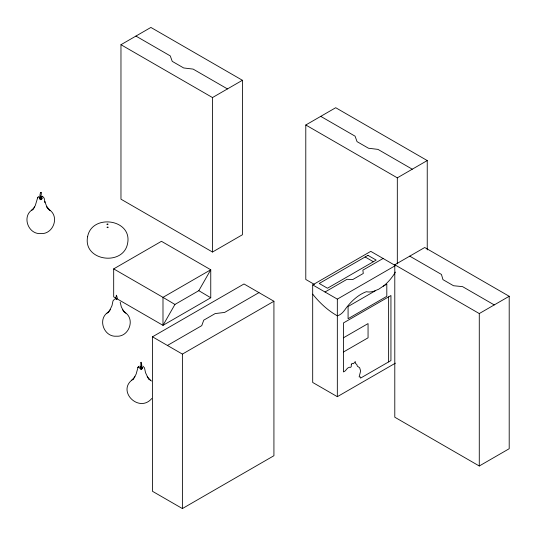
<?xml version="1.0" encoding="UTF-8"?>
<svg xmlns="http://www.w3.org/2000/svg" width="536" height="536" viewBox="0 0 536 536"><rect width="100%" height="100%" fill="white"/><g stroke="black" fill="none" stroke-linecap="round" stroke-linejoin="round"><path stroke-width="0.8" d="M39.57 198.287L39.691 197.737A3.109 1.796 0 0 1 40.749 196.833C43.114 187.044 37.54 196.022 41.44 197.215A3.109 1.796 0 0 1 41.935 198.796L40.883 199.707A3.109 1.796 0 0 1 39.57 198.287L40.796 197.905M140.841 362.336L140.841 366.403L141.765 366.925A3.109 1.796 0 0 1 142.268 368.507L141.209 369.411A3.109 1.796 0 0 1 139.903 367.998L140.023 367.448A3.109 1.796 0 0 1 141.082 366.544C142.931 365.592 140.358 361.86 141.29 362.269M40.515 192.665L40.991 192.625M40.508 196.692L40.991 196.692M116.198 295.262C119.521 300.053 113.485 301.567 116.681 295.262M116.198 299.329L116.681 299.329M140.847 366.436L141.323 366.403M37.708 197.576L35.282 205.556L33.922 207.941L31.323 210.588M138.033 367.287L136.164 374.007L134.255 377.652M174.93 304.455L162.991 297.353L210.755 269.769L198.816 290.666L174.93 304.455L162.991 325.345L113.686 296.877L113.686 268.884L161.45 241.307L210.755 269.769L210.755 297.768L162.991 325.345L162.991 297.353L113.686 268.884M109.612 310.579L111.984 305.647L113.009 300.85L114.63 299.048M37.822 197.409L39.47 196.169M37.487 197.878L38.023 197.134M33.118 209.06L34.632 206.956M108.808 311.697L110.316 309.594M138.154 367.12L139.273 366.115M137.819 367.589L138.348 366.845M133.451 378.771L134.958 376.667M109.599 310.599L107.012 313.225M134.241 377.672L131.655 380.299M151.768 398.536C138.844 413.692 115.803 390.369 133.384 378.999L132.573 379.595M32.24 209.884L33.051 209.288C21.34 215.566 27.919 234.607 40.749 233.562C53.587 234.607 60.159 215.566 48.448 209.288L49.258 209.884M107.93 312.528L108.741 311.925C97.029 318.203 103.602 337.245 116.439 336.199C129.27 337.245 135.843 318.203 124.131 311.925L124.942 312.528M120.969 44.709L150.891 27.437L242.419 80.279L242.419 234.748L212.497 252.027L120.969 199.184L120.969 44.709L212.497 97.559L242.419 80.279M314.438 284.455L305.788 279.464L305.788 124.995L335.71 107.716L427.239 160.559L427.239 249.903M305.788 124.995L397.317 177.838L427.239 160.559M152.472 336.816L244.001 283.973L273.923 301.252L273.923 455.721L182.394 508.563L152.472 491.291L152.472 336.816L182.394 354.095L273.923 301.252M167.433 345.459L201.757 325.64L203.74 320.18L215.177 313.573L224.638 312.428L258.962 292.616M312.689 284.897L370.778 251.357L395.421 265.588L337.332 299.122L312.689 284.897L312.689 382.456L337.332 396.68L395.421 363.147M325.01 292.006L347.013 279.303L352.735 279.558L363.294 273.461L362.859 270.157L383.099 258.473M394.791 264.777L424.713 247.505L509.2 296.281L509.2 448.719L479.278 465.998L394.791 417.216L394.791 264.777L479.278 313.56L509.2 296.281M375.508 290.673L348.085 306.505L348.085 318.699L386.811 296.341L386.811 284.147L383.22 286.217M343.415 337.814L368.058 323.583L368.058 337.814L343.415 352.038M39.691 197.737L40.77 197.188M39.939 199.084L40.83 198.628M140.023 367.448L141.095 366.899M140.264 368.795L141.162 368.339M139.903 367.998L141.129 367.616M107.448 226.996C105.94 227.519 108.821 228.142 108.051 227.09M141.082 366.544L141.209 369.411M40.756 197.007L41.44 197.215M141.089 366.718L141.765 366.925M40.783 197.55L42.009 197.972M141.115 367.26L142.341 367.683M42.029 196.169L42.558 196.404M40.85 198.983L41.533 199.298M141.176 368.694L141.859 369.009M40.816 198.266L41.935 198.796M141.149 367.977L142.268 368.507M320.749 116.359L355.073 136.171L357.05 141.638L368.493 148.238L377.954 149.383L412.278 169.202M135.93 36.073L170.254 55.891L172.237 61.352L183.674 67.958L193.134 69.104L227.458 88.916M409.752 256.141L441.436 274.432L442.971 279.645L453.536 285.742L462.555 286.626L494.239 304.924M365.137 256.978L373.371 261.729M198.816 290.666L210.755 297.768M142.891 366.115L144.512 367.924L145.531 372.714L147.909 377.652M149.584 379.595L148.774 378.999L151.5 381.036M42.786 196.558L44.18 198.213L44.97 202.306L44.83 201.677L46.853 206.769L50.176 210.588M125.866 313.225L123.28 310.599M150.509 380.299L147.923 377.672M122.556 309.594L124.071 311.697M147.199 376.667L148.713 378.771M123.267 310.579L121.35 306.94L120.171 302.137M40.749 196.833L40.883 199.707M479.278 313.56L479.278 465.998M397.317 177.838L397.317 263.839M388.62 296.87L388.62 361.907M337.332 299.122L337.332 396.68M212.497 97.559L212.497 252.027M182.394 354.095L182.394 508.563M395.421 272.08A32.609 18.827 -60 0 1 383.943 285.681L378.711 289.219L373.518 291.356A32.609 18.827 -60 0 1 366.376 291.718A38.847 22.425 -60 0 0 344.782 309.942A12.006 6.934 -60 0 1 337.332 315.811A66.39 38.331 60 0 1 312.689 294.157M351.315 364.299L351.234 366.624L350.691 367.328L349.472 367.24C346.685 367.689 346.142 371.214 343.415 371.924L343.415 322.967L390.938 295.53L390.938 360.574L360.54 378.121L360.413 376.962L359.133 376.929L360.627 371.006L359.643 367.696L357.418 366.262L356.708 364.326L355.596 363.609L355.274 361.545L353.479 363.75L352.112 363.381L351.315 364.299M87.603 236.758C82.752 261.132 123.501 266.6 127.615 243.337C132.466 218.956 91.716 213.489 87.603 236.758M107.012 224.202C107.917 225.656 108.748 223.13 107.012 224.202M367.957 255.344L319.228 283.477L327.463 288.234L376.192 260.101L367.957 255.344M48.381 209.06L46.873 206.956L48.381 209.06"/></g></svg>
